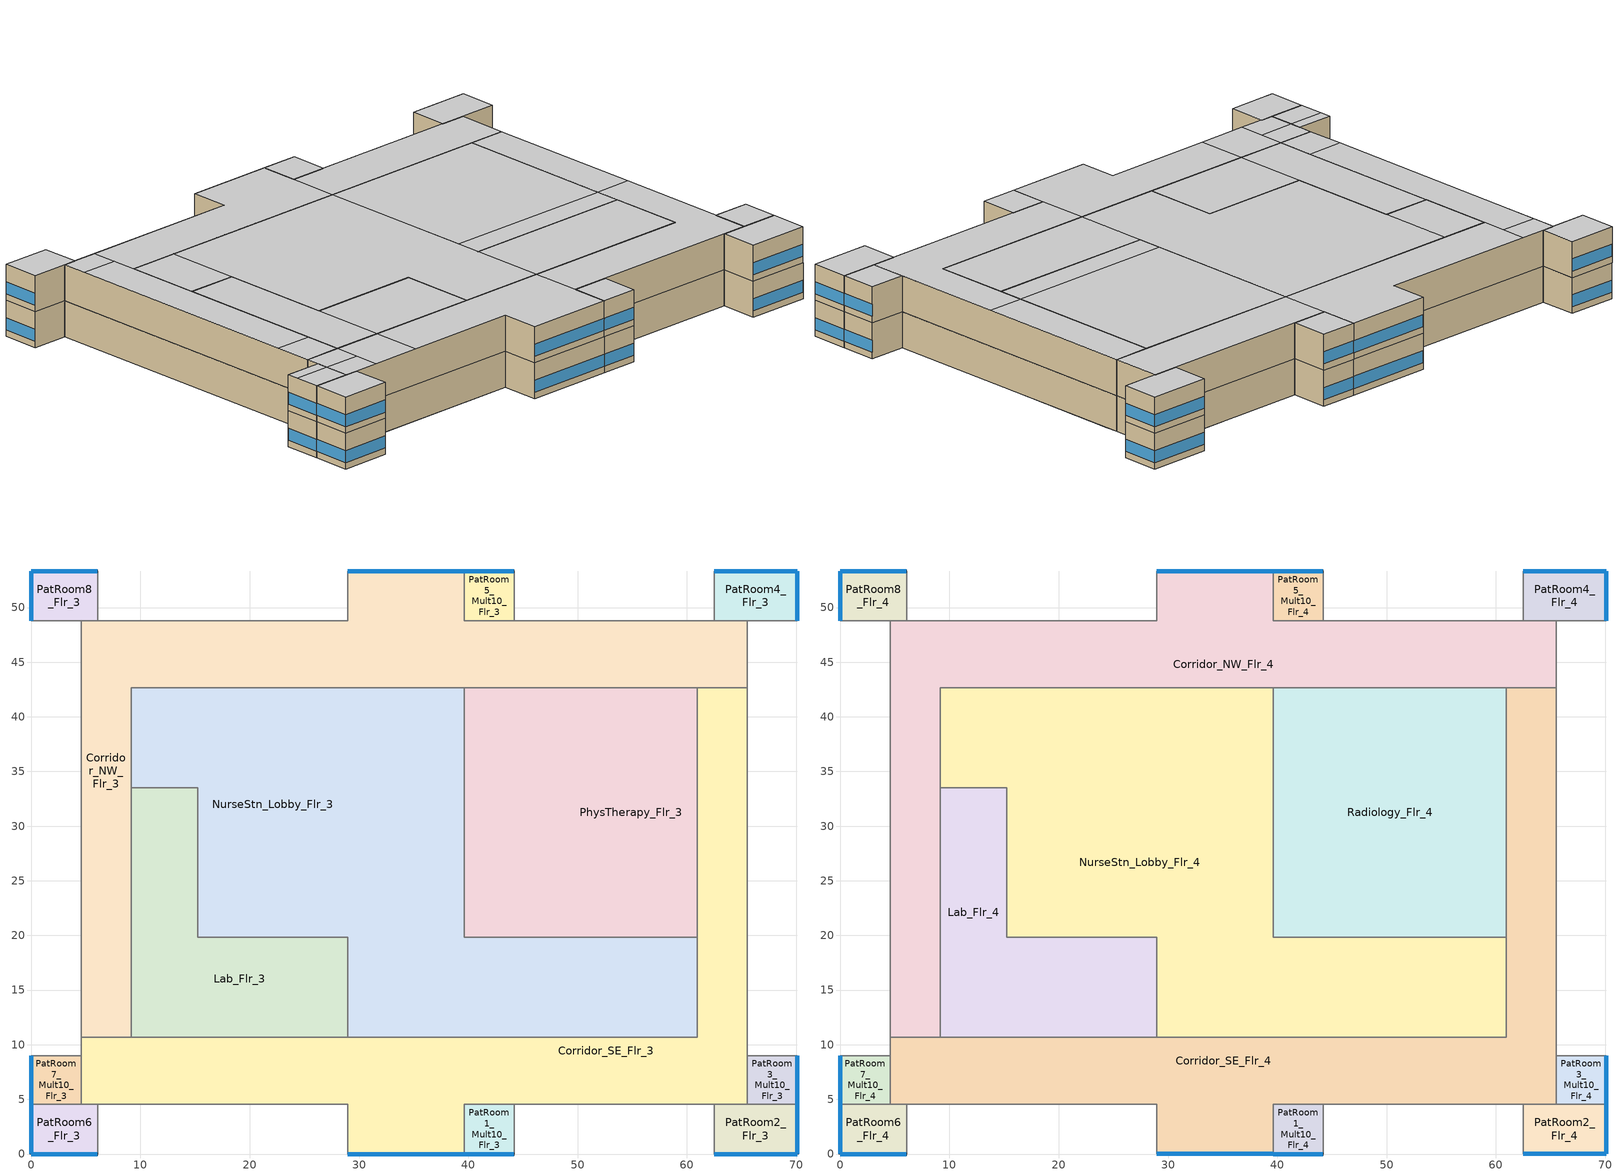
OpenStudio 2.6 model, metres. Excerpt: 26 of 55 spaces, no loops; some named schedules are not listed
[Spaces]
PatRoom6_Flr_3
 floor to ICU_Flr_2: 6.1,4.57 6.1,0 0,0 0,4.57 z8.53
 wall outside: 0,4.57 0,0 6.1,0 z8.53:12.8
 wall adiabatic (BTAP-Int-Wall): 4.57,4.57 0,4.57 / 6.1,0 6.1,4.57 z8.53:12.8
 wall to Corridor_SE_Flr_3: 6.1,4.57 4.57,4.57 z8.53:12.8
 window: 0.03,0 6.07,0 / 0,4.55 0,0.03 z9.3:10.73
Corridor_SE_Flr_3
 floor to OR_NurseStn_Lobby_Flr_2: 65.53,16.76 65.53,4.57 39.62,4.57 39.62,10.67 60.96,10.67 60.96,16.76 z8.53
 floor adiabatic (BTAP-Int-Wall): 65.53,42.67 65.53,41.15 60.96,41.15 60.96,42.67 z8.53; 65.53,41.15 65.53,16.76 60.96,16.76 60.96,41.15 z8.53
 floor to ICU_Flr_2: 28.96,10.67 28.96,4.57 4.57,4.57 4.57,10.67 z8.53
 floor to Corridor_Flr_2: 39.62,10.67 39.62,0 28.96,0 28.96,10.67 z8.53
 wall outside: 28.96,0 39.62,0 z8.53:12.8
 wall adiabatic (BTAP-Int-Wall): 39.62,0 39.62,4.57 44.2,4.57 62.48,4.57 / 6.1,4.57 28.96,4.57 28.96,0 / 4.57,10.67 4.57,8.99 4.57,4.57 / 65.53,4.57 65.53,8.99 65.53,42.67 z8.53:12.8
 wall to Corridor_NW_Flr_3: 9.14,10.67 4.57,10.67 / 65.53,42.67 60.96,42.67 z8.53:12.8
 wall to Lab_Flr_3: 28.96,10.67 9.14,10.67 z8.53:12.8
 wall to NurseStn_Lobby_Flr_3: 60.96,19.81 60.96,10.67 28.96,10.67 z8.53:12.8
 wall to PhysTherapy_Flr_3: 60.96,42.67 60.96,19.81 z8.53:12.8
 wall to PatRoom2_Flr_3: 62.48,4.57 65.53,4.57 z8.53:12.8
 window: 28.98,0 39.6,0 z9.3:10.73
PatRoom1_Mult10_Flr_3
 floor adiabatic (BTAP-Int-Wall): 44.2,4.57 44.2,0 39.62,0 39.62,4.57 z8.53
 wall outside: 39.62,0 44.2,0 z8.53:12.8
 wall adiabatic (BTAP-Int-Wall): 44.2,0 44.2,4.57 39.62,4.57 39.62,0 z8.53:12.8
 window: 39.65,0 44.17,0 z9.3:10.73
 ceiling adiabatic (BTAP-Int-Wall): 44.2,0 44.2,4.57 39.62,4.57 39.62,0 z12.8
PatRoom2_Flr_3
 floor to OR_NurseStn_Lobby_Flr_2: 70.1,4.57 70.1,0 62.48,0 62.48,4.57 z8.53
 wall outside: 62.48,0 70.1,0 70.1,4.57 z8.53:12.8
 wall adiabatic (BTAP-Int-Wall): 62.48,4.57 62.48,0 / 70.1,4.57 65.53,4.57 z8.53:12.8
 window: 70.1,0.03 70.1,4.55 / 62.51,0 70.08,0 z9.3:10.73
PatRoom7_Mult10_Flr_3
 floor adiabatic (BTAP-Int-Wall): 4.57,8.99 4.57,4.57 0,4.57 0,8.99 z8.53
 wall outside: 0,8.99 0,4.57 z8.53:12.8
 wall adiabatic (BTAP-Int-Wall): 0,4.57 4.57,4.57 4.57,8.99 0,8.99 z8.53:12.8
 window: 0,8.97 0,4.6 z9.3:10.74
 ceiling adiabatic (BTAP-Int-Wall): 4.57,4.57 4.57,8.99 0,8.99 0,4.57 z12.8
PatRoom3_Mult10_Flr_3
 floor adiabatic (BTAP-Int-Wall): 70.1,8.99 70.1,4.57 65.53,4.57 65.53,8.99 z8.53
 wall outside: 70.1,4.57 70.1,8.99 z8.53:12.8
 wall adiabatic (BTAP-Int-Wall): 70.1,8.99 65.53,8.99 65.53,4.57 70.1,4.57 z8.53:12.8
 window: 70.1,4.6 70.1,8.97 z9.3:10.74
 ceiling adiabatic (BTAP-Int-Wall): 70.1,4.57 70.1,8.99 65.53,8.99 65.53,4.57 z12.8
Corridor_NW_Flr_3
 floor to Corridor_Flr_2: 39.62,53.34 39.62,42.67 28.96,42.67 28.96,53.34 z8.53
 floor to OR_NurseStn_Lobby_Flr_2: 60.96,48.77 60.96,42.67 48.77,42.67 48.77,48.77 z8.53
 floor to ICU_Flr_2: 9.14,21.34 9.14,10.67 4.57,10.67 4.57,21.34 z8.53
 floor to OR1_Flr_2: 65.53,48.77 65.53,47.24 60.96,47.24 60.96,48.77 z8.53
 floor to OR4_Flr_2: 48.77,47.24 48.77,42.67 39.62,42.67 39.62,47.24 z8.53
 floor adiabatic (BTAP-Int-Wall): 65.53,47.24 65.53,42.67 60.96,42.67 60.96,47.24 z8.53
 floor to ICU_NurseStn_Lobby_Flr_2: 28.96,48.77 28.96,42.67 9.14,42.67 9.14,21.34 4.57,21.34 4.57,48.77 z8.53
 floor to OR3_Flr_2: 48.77,48.77 48.77,47.24 39.62,47.24 39.62,48.77 z8.53
 wall outside: 39.62,53.34 28.96,53.34 z8.53:12.8
 wall to PatRoom8_Flr_3: 6.1,48.77 4.57,48.77 z8.53:12.8
 wall adiabatic (BTAP-Int-Wall): 28.96,53.34 28.96,48.77 6.1,48.77 / 62.48,48.77 44.2,48.77 39.62,48.77 39.62,53.34 / 65.53,42.67 65.53,48.77 / 4.57,48.77 4.57,10.67 z8.53:12.8
 wall to PatRoom4_Flr_3: 65.53,48.77 62.48,48.77 z8.53:12.8
 wall to PhysTherapy_Flr_3: 39.62,42.67 60.96,42.67 z8.53:12.8
 wall to NurseStn_Lobby_Flr_3: 9.14,33.53 9.14,33.58 9.14,42.67 39.62,42.67 z8.53:12.8
 wall to Lab_Flr_3: 9.14,10.67 9.14,33.53 z8.53:12.8
 window: 39.6,53.34 28.98,53.34 z9.3:10.73
Lab_Flr_3
 floor to ICU_Flr_2: 15.24,21.34 15.24,19.81 28.96,19.81 28.96,10.67 9.14,10.67 9.14,21.34 z8.53
 floor to ICU_NurseStn_Lobby_Flr_2: 15.24,33.53 15.24,21.34 9.14,21.34 9.14,33.53 z8.53
 wall to NurseStn_Lobby_Flr_3: 28.96,10.67 28.96,19.81 15.24,19.81 15.24,33.53 9.14,33.53 z8.53:12.8
NurseStn_Lobby_Flr_3
 floor to OR_NurseStn_Lobby_Flr_2: 60.96,19.81 60.96,10.67 39.62,10.67 39.62,19.81 z8.53
 floor to ICU_Flr_2: 28.96,21.34 28.96,19.81 15.24,19.81 15.24,21.34 z8.53
 floor to Corridor_Flr_2: 39.62,42.67 39.62,10.67 28.96,10.67 28.96,42.67 z8.53
 floor to ICU_NurseStn_Lobby_Flr_2: 28.96,42.67 28.96,21.34 15.24,21.34 15.24,33.53 9.14,33.53 9.14,42.67 z8.53
 wall to PhysTherapy_Flr_3: 60.96,19.81 39.62,19.81 39.62,42.67 z8.53:12.8
PhysTherapy_Flr_3
 floor to OR_NurseStn_Lobby_Flr_2: 60.96,42.67 60.96,19.81 39.62,19.81 39.62,22.86 48.77,22.86 48.77,42.67 z8.53
 floor to OR4_Flr_2: 48.77,42.67 48.77,22.86 39.62,22.86 39.62,42.67 z8.53
PatRoom8_Flr_3
 floor to IC_PatRoom2_Flr_2: 6.1,53.34 6.1,48.77 0,48.77 0,53.34 z8.53
 wall outside: 6.1,53.34 0,53.34 0,48.77 z8.53:12.8
 wall adiabatic (BTAP-Int-Wall): 6.1,48.77 6.1,53.34 / 0,48.77 4.57,48.77 z8.53:12.8
 window: 6.07,53.34 0.03,53.34 / 0,53.31 0,48.79 z9.3:10.73
PatRoom5_Mult10_Flr_3
 floor adiabatic (BTAP-Int-Wall): 44.2,53.34 44.2,48.77 39.62,48.77 39.62,53.34 z8.53
 wall outside: 44.2,53.34 39.62,53.34 z8.53:12.8
 wall adiabatic (BTAP-Int-Wall): 39.62,53.34 39.62,48.77 44.2,48.77 44.2,53.34 z8.53:12.8
 window: 44.17,53.34 39.65,53.34 z9.3:10.73
 ceiling adiabatic (BTAP-Int-Wall): 44.2,48.77 44.2,53.34 39.62,53.34 39.62,48.77 z12.8
PatRoom4_Flr_3
 floor to OR1_Flr_2: 70.1,53.34 70.1,48.77 62.48,48.77 62.48,53.34 z8.53
 wall outside: 70.1,48.77 70.1,53.34 62.48,53.34 z8.53:12.8
 wall adiabatic (BTAP-Int-Wall): 65.53,48.77 70.1,48.77 / 62.48,53.34 62.48,48.77 z8.53:12.8
 window: 70.08,53.34 62.51,53.34 / 70.1,48.79 70.1,53.31 z9.3:10.73
PatRoom6_Flr_4
 floor to PatRoom6_Flr_3: 6.1,4.57 6.1,0 0,0 0,4.57 z12.8
 wall outside: 0,4.57 0,0 6.1,0 z12.8:17.07
 wall adiabatic (BTAP-Int-Wall): 4.57,4.57 0,4.57 / 6.1,0 6.1,4.57 z12.8:17.07
 wall to Corridor_SE_Flr_4: 6.1,4.57 4.57,4.57 z12.8:17.07
 window: 0.03,0 6.07,0 / 0,4.55 0,0.03 z13.56:15
 ceiling to Office1_Flr_5: 6.1,0 6.1,4.57 0,4.57 0,0 z17.07
Corridor_SE_Flr_4
 floor to Corridor_SE_Flr_3: 65.53,42.67 65.53,4.57 39.62,4.57 39.62,0 28.96,0 28.96,4.57 4.57,4.57 4.57,10.67 60.96,10.67 60.96,42.67 z12.8
 wall outside: 28.96,0 39.62,0 z12.8:17.07
 wall adiabatic (BTAP-Int-Wall): 4.57,10.67 4.57,8.99 4.57,4.57 / 65.53,4.57 65.53,8.99 65.53,42.67 / 39.62,0 39.62,4.57 44.2,4.57 62.48,4.57 / 6.1,4.57 28.96,4.57 28.96,0 z12.8:17.07
 wall to Corridor_NW_Flr_4: 9.14,10.67 4.57,10.67 / 65.53,42.67 60.96,42.67 z12.8:17.07
 wall to Lab_Flr_4: 28.96,10.67 9.14,10.67 z12.8:17.07
 wall to NurseStn_Lobby_Flr_4: 60.96,19.81 60.96,10.67 28.96,10.67 z12.8:17.07
 wall to Radiology_Flr_4: 60.96,42.67 60.96,19.81 z12.8:17.07
 wall to PatRoom2_Flr_4: 62.48,4.57 65.53,4.57 z12.8:17.07
 window: 28.98,0 39.6,0 z13.56:14.99
 ceiling to Corridor_Flr_5: 15.24,4.57 15.24,10.67 9.14,10.67 9.14,4.57 z17.07
 ceiling to Dining_Flr_5: 65.53,4.57 65.53,22.86 60.96,22.86 60.96,10.67 39.62,10.67 39.62,4.57 z17.07
 ceiling to Office1_Flr_5: 9.14,4.57 9.14,7.62 4.57,7.62 4.57,4.57 z17.07
 ceiling to NurseStn_Lobby_Flr_5: 39.62,0 39.62,10.67 15.24,10.67 15.24,4.57 28.96,4.57 28.96,0 z17.07
 ceiling to Kitchen_Flr_5: 65.53,22.86 65.53,42.67 60.96,42.67 60.96,22.86 z17.07
 ceiling adiabatic (BTAP-Int-Wall): 9.14,7.62 9.14,10.67 4.57,10.67 4.57,7.62 z17.07
PatRoom1_Mult10_Flr_4
 floor adiabatic (BTAP-Int-Wall): 44.2,4.57 44.2,0 39.62,0 39.62,4.57 z12.8
 wall outside: 39.62,0 44.2,0 z12.8:17.07
 wall adiabatic (BTAP-Int-Wall): 44.2,0 44.2,4.57 39.62,4.57 39.62,0 z12.8:17.07
 window: 39.65,0 44.17,0 z13.56:15
 ceiling adiabatic (BTAP-Int-Wall): 44.2,0 44.2,4.57 39.62,4.57 39.62,0 z17.07
PatRoom2_Flr_4
 floor to PatRoom2_Flr_3: 70.1,4.57 70.1,0 62.48,0 62.48,4.57 z12.8
 wall outside: 62.48,0 70.1,0 70.1,4.57 z12.8:17.07
 wall adiabatic (BTAP-Int-Wall): 62.48,4.57 62.48,0 / 70.1,4.57 65.53,4.57 z12.8:17.07
 window: 70.1,0.03 70.1,4.55 / 62.51,0 70.08,0 z13.56:15
 ceiling to Dining_Flr_5: 70.1,0 70.1,4.57 62.48,4.57 62.48,0 z17.07
PatRoom7_Mult10_Flr_4
 floor adiabatic (BTAP-Int-Wall): 4.57,8.99 4.57,4.57 0,4.57 0,8.99 z12.8
 wall outside: 0,8.99 0,4.57 z12.8:17.07
 wall adiabatic (BTAP-Int-Wall): 0,4.57 4.57,4.57 4.57,8.99 0,8.99 z12.8:17.07
 window: 0,8.97 0,4.6 z13.56:15
 ceiling adiabatic (BTAP-Int-Wall): 4.57,4.57 4.57,7.62 0,7.62 0,4.57 z17.07; 4.57,7.62 4.57,8.99 0,8.99 0,7.62 z17.07
PatRoom3_Mult10_Flr_4
 floor adiabatic (BTAP-Int-Wall): 70.1,8.99 70.1,4.57 65.53,4.57 65.53,8.99 z12.8
 wall outside: 70.1,4.57 70.1,8.99 z12.8:17.07
 wall adiabatic (BTAP-Int-Wall): 70.1,8.99 65.53,8.99 65.53,4.57 70.1,4.57 z12.8:17.07
 window: 70.1,4.6 70.1,8.97 z13.56:15
 ceiling adiabatic (BTAP-Int-Wall): 70.1,4.57 70.1,8.99 65.53,8.99 65.53,4.57 z17.07
Corridor_NW_Flr_4
 floor to Corridor_NW_Flr_3: 39.62,53.34 39.62,48.77 65.53,48.77 65.53,42.67 9.14,42.67 9.14,10.67 4.57,10.67 4.57,48.77 28.96,48.77 28.96,53.34 z12.8
 wall outside: 39.62,53.34 28.96,53.34 z12.8:17.07
 wall adiabatic (BTAP-Int-Wall): 4.57,48.77 4.57,10.67 / 28.96,53.34 28.96,48.77 6.1,48.77 / 62.48,48.77 44.2,48.77 39.62,48.77 39.62,53.34 / 65.53,42.67 65.53,48.77 z12.8:17.07
 wall to PatRoom8_Flr_4: 6.1,48.77 4.57,48.77 z12.8:17.07
 wall to PatRoom4_Flr_4: 65.53,48.77 62.48,48.77 z12.8:17.07
 wall to Radiology_Flr_4: 39.62,42.67 60.96,42.67 z12.8:17.07
 wall to NurseStn_Lobby_Flr_4: 9.14,33.53 9.14,33.58 9.14,42.67 39.62,42.67 z12.8:17.07
 wall to Lab_Flr_4: 9.14,10.67 9.14,33.53 z12.8:17.07
 window: 39.6,53.34 28.98,53.34 z13.56:14.99
 ceiling to Office3_Flr_5: 9.14,45.72 9.14,48.77 4.57,48.77 4.57,45.72 z17.07
 ceiling adiabatic (BTAP-Int-Wall): 9.14,10.67 9.14,15.24 4.57,15.24 4.57,10.67 z17.07; 9.14,15.24 9.14,45.72 4.57,45.72 4.57,15.24 z17.07
 ceiling to Corridor_Flr_5: 39.62,42.67 39.62,53.34 28.96,53.34 28.96,48.77 9.14,48.77 9.14,42.67 z17.07
 ceiling to Kitchen_Flr_5: 65.53,42.67 65.53,48.77 39.62,48.77 39.62,42.67 z17.07
Lab_Flr_4
 floor to Lab_Flr_3: 15.24,33.53 15.24,19.81 28.96,19.81 28.96,10.67 9.14,10.67 9.14,33.53 z12.8
 wall to NurseStn_Lobby_Flr_4: 28.96,10.67 28.96,19.81 15.24,19.81 15.24,33.53 9.14,33.53 z12.8:17.07
 ceiling to Corridor_Flr_5: 15.24,10.67 15.24,33.53 9.14,33.53 9.14,10.67 z17.07
 ceiling to NurseStn_Lobby_Flr_5: 28.96,10.67 28.96,19.81 15.24,19.81 15.24,10.67 z17.07
NurseStn_Lobby_Flr_4
 floor to NurseStn_Lobby_Flr_3: 39.62,42.67 39.62,19.81 60.96,19.81 60.96,10.67 28.96,10.67 28.96,19.81 15.24,19.81 15.24,33.53 9.14,33.53 9.14,42.67 z12.8
 wall to Radiology_Flr_4: 60.96,19.81 39.62,19.81 39.62,42.67 z12.8:17.07
 ceiling to Corridor_Flr_5: 15.24,33.53 15.24,42.67 9.14,42.67 9.14,33.53 z17.07
 ceiling to Dining_Flr_5: 60.96,10.67 60.96,19.81 39.62,19.81 39.62,10.67 z17.07
 ceiling to NurseStn_Lobby_Flr_5: 39.62,10.67 39.62,42.67 15.24,42.67 15.24,19.81 28.96,19.81 28.96,10.67 z17.07
Radiology_Flr_4
 floor to PhysTherapy_Flr_3: 60.96,42.67 60.96,19.81 39.62,19.81 39.62,42.67 z12.8
 ceiling to Kitchen_Flr_5: 60.96,22.86 60.96,42.67 39.62,42.67 39.62,22.86 z17.07
 ceiling to Dining_Flr_5: 60.96,19.81 60.96,22.86 39.62,22.86 39.62,19.81 z17.07
PatRoom8_Flr_4
 floor to PatRoom8_Flr_3: 6.1,53.34 6.1,48.77 0,48.77 0,53.34 z12.8
 wall outside: 6.1,53.34 0,53.34 0,48.77 z12.8:17.07
 wall adiabatic (BTAP-Int-Wall): 6.1,48.77 6.1,53.34 / 0,48.77 4.57,48.77 z12.8:17.07
 window: 6.07,53.34 0.03,53.34 / 0,53.31 0,48.79 z13.56:15
 ceiling to Office3_Flr_5: 6.1,48.77 6.1,53.34 0,53.34 0,48.77 z17.07
PatRoom5_Mult10_Flr_4
 floor adiabatic (BTAP-Int-Wall): 44.2,53.34 44.2,48.77 39.62,48.77 39.62,53.34 z12.8
 wall outside: 44.2,53.34 39.62,53.34 z12.8:17.07
 wall adiabatic (BTAP-Int-Wall): 39.62,53.34 39.62,48.77 44.2,48.77 44.2,53.34 z12.8:17.07
 window: 44.17,53.34 39.65,53.34 z13.56:15
 ceiling adiabatic (BTAP-Int-Wall): 44.2,48.77 44.2,53.34 39.62,53.34 39.62,48.77 z17.07
PatRoom4_Flr_4
 floor to PatRoom4_Flr_3: 70.1,53.34 70.1,48.77 62.48,48.77 62.48,53.34 z12.8
 wall outside: 70.1,48.77 70.1,53.34 62.48,53.34 z12.8:17.07
 wall adiabatic (BTAP-Int-Wall): 65.53,48.77 70.1,48.77 / 62.48,53.34 62.48,48.77 z12.8:17.07
 window: 70.08,53.34 62.51,53.34 / 70.1,48.79 70.1,53.31 z13.56:15
 ceiling to Kitchen_Flr_5: 70.1,48.77 70.1,53.34 62.48,53.34 62.48,48.77 z17.07
[Building]
Hospital-CAN_AB_Calgary.Intl.AP.718770_CWEC2016.epw created: 2018-10-11 19:48:47 +0000: Default Construction Set=BTAP-Mass at hdd = 5000.0; Standards Number of Stories=6; Standards Number of Above Ground Stories=5; Standards Building Type=Hospital
[Site]
Calgary Intl AP_AB_CAN: Latitude {deg}=51.114; Longitude {deg}=-114.02; Time Zone {hr}=-7; Elevation {m}=1084.1
[ClimateZones]
Climate Zone Institution Name 1=ASHRAE; Climate Zone Document Name 1=ANSI/ASHRAE Standard 169; Climate Zone Document Year 1=2006; Climate Zone Institution Name 2=CEC; Climate Zone Document Name 2=California Climate Zone Descriptions; Climate Zone Document Year 2=1995
[Site:WaterMainsTemperature]
Calculation Method=Correlation; Annual Average Outdoor Air Temperature {C}=5; Maximum Difference In Monthly Average Outdoor Air Temperatures {deltaC}=23.3
[Site:GroundTemperature:BuildingSurface]
19.527, 19.502, 19.536, 19.598, 20.002, 21.64, 22.225, 22.375, 21.449, 20.121, 19.802, 19.633
[SizingPeriod:DesignDay] Barometric Pressure {Pa}=88961; Sky Clearness=0; Rain Indicator=0; Snow Indicator=0; Day of Month=21; Daylight Saving Time Indicator=0; Humidity Indicating Type=Wetbulb; Dry-Bulb Temperature Range Modifier Type=DefaultMultipliers
Name | Maximum Dry-Bulb Temperature {C} | Daily Dry-Bulb Temperature Range {deltaC} | Humidity Indicating Conditions at Maximum Dry-Bulb | Wind Speed {m/s} | Wind Direction {deg} | Month | Day Type | Solar Model Indicator | ASHRAE Taub | ASHRAE Taud
Calgary Intl AP Ann Clg .4% Condns DB=>MWB | 28.5 | 12.1 | 16.1 | 4.5 | 160 | 7 | SummerDesignDay | ASHRAETau | 0.339 | 2.421
Calgary Intl AP Ann Htg 99.6% Condns DB | -28.5 | 0 | -28.5 | 2.9 | 200 | 1 | WinterDesignDay | ASHRAEClearSky
[Material]
Name | Roughness | Thickness {m} | Conductivity {W/m-K} | Density {kg/m3} | Specific Heat {J/kg-K} | Thermal Absorptance | Solar Absorptance | Visible Absorptance
1/2IN Gypsum | Smooth | 0.0127 | 0.16 | 784.9 | 830 | 0.9 | 0.4 | 0.4
F08 Metal surface; Metal Roof Surface | Smooth | 0.0008 | 45.28 | 7824 | 500 | 0.9 | 0.7 | 0.7
G05 25mm wood | MediumSmooth | 0.0254 | 0.15 | 608 | 1630 | 0.9 | 0.5 | 0.5
100mm Normalweight concrete floor | MediumSmooth | 0.1016 | 2.31 | 2322 | 832
G01 13mm gypsum board | Smooth | 0.0127 | 0.16 | 800 | 1090 | 0.9 | 0.7 | 0.5
4 in. Normalweight Concrete Floor | MediumRough | 0.1016 | 2.31 | 2322 | 832 | 0.9 | 0.7 | 0.7
1IN Stucco 1 | Smooth | 0.0253 | 0.6918 | 1858 | 837 | 0.9 | 0.7 | 0.92
8IN CONCRETE HW RefBldg | Rough | 0.2032 | 1.311 | 2240 | 836.8 | 0.9 | 0.7 | 0.7
6 in. Normalweight Concrete Floor | MediumRough | 0.1524 | 2.31 | 2322 | 832 | 0.9 | 0.7 | 0.7
[Material:NoMass] Roughness=Smooth; Thermal Absorptance=0.9; Solar Absorptance=0.7
Name | Thermal Resistance {m2-K/W} | Visible Absorptance
Typical Carpet Pad | 0.21648 | 0.8
Typical Insulation 1 | 5.91238 | 0.7
Typical Insulation 2 | 4.49096 | 0.7
Typical Insulation 3 | 6.17282 | 0.7
Typical Carpet Pad 2 | 1.25503 | 0.8
Typical Carpet Pad 3 | 3.45515 | 0.8
Typical Insulation 4 | 0.454528 | 0.7
Typical Insulation 5 | 0.454545 | 0.7
[DefaultSurfaceConstructions]
Name | Floor Construction | Wall Construction | Roof Ceiling Construction
Default Surface Constructions 2 | BTAP-Int-Floor | BTAP-Int-Wall | BTAP-Int-Ceiling
BTAP-Mass at hdd = 5000.0 | BTAP-Ext-Floor-Mass:U-0.162 | BTAP-Ext-Wall-Mass:U-0.21 | BTAP-Ext-Roof-Metal:U-0.162
BTAP-Mass at hdd = 5000.0 1 | BTAP-Grnd-Floor-Mass:U-0.757 | BTAP-Grnd-Roof-Mass:U-0.284 | BTAP-Grnd-Roof-Mass:U-0.284
[DefaultSubSurfaceConstructions] Fixed Window Construction=BTAP-Ext-DaylightDiffuser; Operable Window Construction=BTAP-Ext-DaylightDiffuser
Name | Door Construction | Glass Door Construction | Overhead Door Construction | Skylight Construction | Tubular Daylight Dome Construction | Tubular Daylight Diffuser Construction
Default Sub Surface Constructions 2 | BTAP-Int-Door
BTAP-Mass at hdd = 5000.0 | BTAP-Ext-Door:U-2.2 | BTAP-Ext-DaylightDiffuser | BTAP-Ext-OverHeadDoor:U-2.2 | BTAP-Ext-DaylightDiffuser | BTAP-Ext-DaylightDiffuser | BTAP-Ext-DaylightDiffuser
[WindowMaterial:Blind]
Window Material Blind 1: Slat Width {m}=0.025; Slat Separation {m}=0.01875; Front Side Slat Beam Solar Reflectance=0.5; Back Side Slat Beam Solar Reflectance=0.5; Front Side Slat Diffuse Solar Reflectance=0.5; Back Side Slat Diffuse Solar Reflectance=0.5; Slat Beam Visible Transmittance=0
[Construction]
BTAP-Int-Floor: 100mm Normalweight concrete floor, Typical Carpet Pad
BTAP-Int-Wall: G01 13mm gypsum board, G01 13mm gypsum board
BTAP-Int-Ceiling: Typical Carpet Pad, 100mm Normalweight concrete floor
BTAP-Ext-DaylightDiffuser: SimpleGlazing
BTAP-Int-Door: G05 25mm wood
BTAP-Ext-Floor-Mass:U-0.162: Typical Insulation 1, 4 in. Normalweight Concrete Floor, Typical Carpet Pad
BTAP-Ext-Wall-Mass:U-0.21: 1IN Stucco 1, 8IN CONCRETE HW RefBldg, Typical Insulation 2, 1/2IN Gypsum
BTAP-Ext-Roof-Metal:U-0.162: Metal Roof Surface, Typical Insulation 3
BTAP-Grnd-Floor-Mass:U-0.757: 6 in. Normalweight Concrete Floor, Typical Carpet Pad 2
BTAP-Grnd-Roof-Mass:U-0.284: 6 in. Normalweight Concrete Floor, Typical Carpet Pad 3
BTAP-Ext-Door:U-2.2: F08 Metal surface, Typical Insulation 4
BTAP-Ext-OverHeadDoor:U-2.2: Typical Insulation 5
[DefaultConstructionSet]
BTAP-Mass at hdd = 5000.0: Default Exterior Surface Constructions=BTAP-Mass at hdd = 5000.0; Default Interior Surface Constructions=Default Surface Constructions 2; Default Ground Contact Surface Constructions=BTAP-Mass at hdd = 5000.0 1; Default Exterior SubSurface Constructions=BTAP-Mass at hdd = 5000.0; Default Interior SubSurface Constructions=Default Sub Surface Constructions 2; Interior Partition Construction=BTAP-Int-Door
[WindowMaterial:SimpleGlazingSystem]
SimpleGlazing: U-Factor {W/m2-K}=2.2; Solar Heat Gain Coefficient=0.6; Visible Transmittance=0.21
[DesignSpecification:OutdoorAir] Outdoor Air Method=Sum; Outdoor Air Flow per Person {m3/s-person}=0; Outdoor Air Flow Rate {m3/s}=0; Outdoor Air Flow Air Changes per Hour {1/hr}=0
Name | Outdoor Air Flow per Floor Area {m3/s-m2}
Space Function Corridor/Transition area - hospital-sch-B Ventilation | 0.0003048
Space Function Health care facility imaging room Ventilation; Space Function Health care facility physical therapy room Ventilation | 0.002286
Space Function Health care facility nurses station Ventilation; Space Function Health care facility patient room Ventilation | 0.001524
Space Function Laboratory - other Ventilation | 0.0021844
[ThermostatSetpoint:DualSetpoint]
Name | Heating Setpoint Temperature Schedule | Cooling Setpoint Temperature Schedule
Space Function Laboratory - other Thermostat 5; Space Function Laboratory - other Thermostat 6 | NECB-A-Thermostat Setpoint-Heating | NECB-A-Thermostat Setpoint-Cooling
Space Function Corridor/Transition area - hospital-sch-B Thermostat 10; Space Function Corridor/Transition area - hospital-sch-B Thermostat 11; Space Function Corridor/Transition area - hospital-sch-B Thermostat 12; Space Function Corridor/Transition area - hospital-sch-B Thermostat 13 | NECB-B-Thermostat Setpoint-Heating | NECB-B-Thermostat Setpoint-Cooling
Space Function Health care facility patient room Thermostat 23; Space Function Health care facility patient room Thermostat 24; Space Function Health care facility patient room Thermostat 25; Space Function Health care facility patient room Thermostat 26; Space Function Health care facility patient room Thermostat 27; Space Function Health care facility patient room Thermostat 28; Space Function Health care facility patient room Thermostat 29; Space Function Health care facility patient room Thermostat 30; Space Function Health care facility nurses station Thermostat 10; Space Function Health care facility patient room Thermostat 31; Space Function Health care facility patient room Thermostat 32; Space Function Health care facility patient room Thermostat 33; Space Function Health care facility patient room Thermostat 34; Space Function Health care facility patient room Thermostat 35; Space Function Health care facility patient room Thermostat 36; Space Function Health care facility patient room Thermostat 37; Space Function Health care facility patient room Thermostat 38; Space Function Health care facility nurses station Thermostat 11; Space Function Health care facility imaging room Thermostat 2 | NECB-H-Thermostat Setpoint-Heating | NECB-H-Thermostat Setpoint-Cooling
Space Function Health care facility physical therapy room Thermostat 2 | NECB-C-Thermostat Setpoint-Heating | NECB-C-Thermostat Setpoint-Cooling
[ShadingControl]
Shading Control 1: Shading Type=InteriorBlind; Shading Device Material=Window Material Blind 1
[BuildingStory] Nominal Z Coordinate {m}=0; Nominal Floor to Floor Height {m}=4.2672
Building Story 4; Building Story 5; Building Story 6
[Space]
Name | Space Type | Building Story | Thermal Zone
PatRoom6_Flr_3 | Space Function Health care facility patient room | Building Story 4 | Sp-PatRoom6_Flr_3 Sys-3 Flr-4 Sch-H HPlcmt-south ZN
Corridor_SE_Flr_3 | Space Function Corridor/Transition area - hospital-sch-B | Building Story 4 | Sp-Corridor_SE_Flr_3 Sys-3 Flr-4 Sch-B HPlcmt-south ZN
PatRoom1_Mult10_Flr_3 | Space Function Health care facility patient room | Building Story 4 | Sp-PatRoom1_Mult10_Flr_3 Sys-3 Flr-4 Sch-H HPlcmt-south ZN
PatRoom2_Flr_3 | Space Function Health care facility patient room | Building Story 4 | Sp-PatRoom2_Flr_3 Sys-3 Flr-4 Sch-H HPlcmt-south ZN
PatRoom7_Mult10_Flr_3 | Space Function Health care facility patient room | Building Story 4 | Sp-PatRoom7_Mult10_Flr_3 Sys-3 Flr-4 Sch-H HPlcmt-west ZN
PatRoom3_Mult10_Flr_3 | Space Function Health care facility patient room | Building Story 4 | Sp-PatRoom3_Mult10_Flr_3 Sys-3 Flr-4 Sch-H HPlcmt-east ZN
Corridor_NW_Flr_3 | Space Function Corridor/Transition area - hospital-sch-B | Building Story 4 | Sp-Corridor_NW_Flr_3 Sys-3 Flr-4 Sch-B HPlcmt-north ZN
Lab_Flr_3 | Space Function Laboratory - other | Building Story 4 | Sp-Lab_Flr_3 Sys-3 Flr-4 Sch-A HPlcmt-core ZN
NurseStn_Lobby_Flr_3 | Space Function Health care facility nurses station | Building Story 4 | Sp-NurseStn_Lobby_Flr_3 Sys-3 Flr-4 Sch-H HPlcmt-core ZN
PhysTherapy_Flr_3 | Space Function Health care facility physical therapy room | Building Story 4 | Sp-PhysTherapy_Flr_3 Sys-3 Flr-4 Sch-C HPlcmt-core ZN
PatRoom8_Flr_3 | Space Function Health care facility patient room | Building Story 4 | Sp-PatRoom8_Flr_3 Sys-3 Flr-4 Sch-H HPlcmt-north ZN
PatRoom5_Mult10_Flr_3 | Space Function Health care facility patient room | Building Story 4 | Sp-PatRoom5_Mult10_Flr_3 Sys-3 Flr-4 Sch-H HPlcmt-north ZN
PatRoom4_Flr_3 | Space Function Health care facility patient room | Building Story 4 | Sp-PatRoom4_Flr_3 Sys-3 Flr-4 Sch-H HPlcmt-north ZN
PatRoom6_Flr_4 | Space Function Health care facility patient room | Building Story 5 | Sp-PatRoom6_Flr_4 Sys-3 Flr-5 Sch-H HPlcmt-south ZN
Corridor_SE_Flr_4 | Space Function Corridor/Transition area - hospital-sch-B | Building Story 5 | Sp-Corridor_SE_Flr_4 Sys-3 Flr-5 Sch-B HPlcmt-south ZN
PatRoom1_Mult10_Flr_4 | Space Function Health care facility patient room | Building Story 5 | Sp-PatRoom1_Mult10_Flr_4 Sys-3 Flr-5 Sch-H HPlcmt-south ZN
PatRoom2_Flr_4 | Space Function Health care facility patient room | Building Story 5 | Sp-PatRoom2_Flr_4 Sys-3 Flr-5 Sch-H HPlcmt-south ZN
PatRoom7_Mult10_Flr_4 | Space Function Health care facility patient room | Building Story 5 | Sp-PatRoom7_Mult10_Flr_4 Sys-3 Flr-5 Sch-H HPlcmt-west ZN
PatRoom3_Mult10_Flr_4 | Space Function Health care facility patient room | Building Story 5 | Sp-PatRoom3_Mult10_Flr_4 Sys-3 Flr-5 Sch-H HPlcmt-east ZN
Corridor_NW_Flr_4 | Space Function Corridor/Transition area - hospital-sch-B | Building Story 5 | Sp-Corridor_NW_Flr_4 Sys-3 Flr-5 Sch-B HPlcmt-north ZN
Lab_Flr_4 | Space Function Laboratory - other | Building Story 5 | Sp-Lab_Flr_4 Sys-3 Flr-5 Sch-A HPlcmt-core ZN
NurseStn_Lobby_Flr_4 | Space Function Health care facility nurses station | Building Story 5 | Sp-NurseStn_Lobby_Flr_4 Sys-3 Flr-5 Sch-H HPlcmt-core ZN
Radiology_Flr_4 | Space Function Health care facility imaging room | Building Story 5 | Sp-Radiology_Flr_4 Sys-3 Flr-5 Sch-H HPlcmt-core ZN
PatRoom8_Flr_4 | Space Function Health care facility patient room | Building Story 5 | Sp-PatRoom8_Flr_4 Sys-3 Flr-5 Sch-H HPlcmt-north ZN
PatRoom5_Mult10_Flr_4 | Space Function Health care facility patient room | Building Story 5 | Sp-PatRoom5_Mult10_Flr_4 Sys-3 Flr-5 Sch-H HPlcmt-north ZN
PatRoom4_Flr_4 | Space Function Health care facility patient room | Building Story 5 | Sp-PatRoom4_Flr_4 Sys-3 Flr-5 Sch-H HPlcmt-north ZN
[SpaceType] Standards Building Type=Space Function
Name | Default Schedule Set | Design Specification Outdoor Air Object | Standards Space Type
Space Function Corridor/Transition area - hospital-sch-B | Space Function Corridor/Transition area - hospital-sch-B Schedule Set | Space Function Corridor/Transition area - hospital-sch-B Ventilation | Corridor/Transition area - hospital-sch-B
Space Function Health care facility nurses station | Space Function Health care facility nurses station Schedule Set | Space Function Health care facility nurses station Ventilation | Health care facility nurses station
Space Function Health care facility patient room | Space Function Health care facility patient room Schedule Set | Space Function Health care facility patient room Ventilation | Health care facility patient room
Space Function Laboratory - other | Space Function Laboratory - other Schedule Set | Space Function Laboratory - other Ventilation | Laboratory - other
Space Function Health care facility physical therapy room | Space Function Health care facility physical therapy room Schedule Set | Space Function Health care facility physical therapy room Ventilation | Health care facility physical therapy room
Space Function Health care facility imaging room | Space Function Health care facility imaging room Schedule Set | Space Function Health care facility imaging room Ventilation | Health care facility imaging room
[People:Definition] Number of People Calculation Method=People/Area; Fraction Radiant=0.3
Name | People per Space Floor Area {person/m2}
Space Function Corridor/Transition area - hospital-sch-B People Definition | 0.0100036
Space Function Health care facility imaging room People Definition; Space Function Health care facility nurses station People Definition; Space Function Health care facility patient room People Definition; Space Function Health care facility physical therapy room People Definition; Space Function Laboratory - other People Definition | 0.0500182
[People] Work Efficiency Schedule=Work Efficiency Schedule; Clothing Insulation Schedule=Clothing Schedule; Air Velocity Schedule=Air Velocity Schedule; Multiplier=1
Name | People Definition | Space or SpaceType
Space Function Corridor/Transition area - hospital-sch-B People | Space Function Corridor/Transition area - hospital-sch-B People Definition | Space Function Corridor/Transition area - hospital-sch-B
Space Function Health care facility imaging room People | Space Function Health care facility imaging room People Definition | Space Function Health care facility imaging room
Space Function Health care facility nurses station People | Space Function Health care facility nurses station People Definition | Space Function Health care facility nurses station
Space Function Health care facility patient room People | Space Function Health care facility patient room People Definition | Space Function Health care facility patient room
Space Function Health care facility physical therapy room People | Space Function Health care facility physical therapy room People Definition | Space Function Health care facility physical therapy room
Space Function Laboratory - other People | Space Function Laboratory - other People Definition | Space Function Laboratory - other
[Lights:Definition] Design Level Calculation Method=Watts/Area; Fraction Radiant=0.5; Fraction Visible=0.2
Name | Watts per Space Floor Area {W/m2}
Space Function Corridor/Transition area - hospital-sch-B Lights Definition | 10.7039
Space Function Health care facility imaging room Lights Definition | 16.3059
Space Function Health care facility nurses station Lights Definition | 7.60276
Space Function Health care facility patient room Lights Definition | 6.70243
Space Function Health care facility physical therapy room Lights Definition | 9.9036
Space Function Laboratory - other Lights Definition | 19.5071
[Lights] Fraction Replaceable=1
Name | Lights Definition | Space or SpaceType
Space Function Corridor/Transition area - hospital-sch-B Lights | Space Function Corridor/Transition area - hospital-sch-B Lights Definition | Space Function Corridor/Transition area - hospital-sch-B
Space Function Health care facility imaging room Lights | Space Function Health care facility imaging room Lights Definition | Space Function Health care facility imaging room
Space Function Health care facility nurses station Lights | Space Function Health care facility nurses station Lights Definition | Space Function Health care facility nurses station
Space Function Health care facility patient room Lights | Space Function Health care facility patient room Lights Definition | Space Function Health care facility patient room
Space Function Health care facility physical therapy room Lights | Space Function Health care facility physical therapy room Lights Definition | Space Function Health care facility physical therapy room
Space Function Laboratory - other Lights | Space Function Laboratory - other Lights Definition | Space Function Laboratory - other
[DefaultScheduleSet] People Activity Level Schedule=NECB-Activity; Infiltration Schedule=Always On
Name | Number of People Schedule | Lighting Schedule | Electric Equipment Schedule
Space Function Corridor/Transition area - hospital-sch-B Schedule Set | NECB-B-Occupancy | NECB-B-Occupancy-NECB-B-Lighting-0.0-0.0-0.67-Light Ruleset | NECB-B-Electric-Equipment
Space Function Health care facility imaging room Schedule Set | NECB-H-Occupancy | NECB-H-Occupancy-NECB-H-Lighting-0.0-0.0-0.67-Light Ruleset | NECB-H-Electric-Equipment
Space Function Health care facility nurses station Schedule Set; Space Function Health care facility patient room Schedule Set | NECB-H-Occupancy | NECB-H-Lighting | NECB-H-Electric-Equipment
Space Function Health care facility physical therapy room Schedule Set | NECB-C-Occupancy | NECB-C-Occupancy-NECB-C-Lighting-0.2-0.0-0.67-Light Ruleset | NECB-C-Electric-Equipment
Space Function Laboratory - other Schedule Set | NECB-A-Occupancy | NECB-A-Occupancy-NECB-A-Lighting-0.0-0.0-0.67-Light Ruleset | NECB-A-Electric-Equipment
[ElectricEquipment:Definition] Design Level Calculation Method=Watts/Area; Fraction Radiant=0.5
Name | Watts per Space Floor Area {W/m2}
Space Function Health care facility imaging room Elec Equip Definition; Space Function Health care facility patient room Elec Equip Definition; Space Function Health care facility physical therapy room Elec Equip Definition; Space Function Laboratory - other Elec Equip Definition | 10.0036
Space Function Health care facility nurses station Elec Equip Definition | 2.50091
[ElectricEquipment]
Name | Electric Equipment Definition | Space or SpaceType
Space Function Health care facility imaging room Elec Equip | Space Function Health care facility imaging room Elec Equip Definition | Space Function Health care facility imaging room
Space Function Health care facility nurses station Elec Equip | Space Function Health care facility nurses station Elec Equip Definition | Space Function Health care facility nurses station
Space Function Health care facility patient room Elec Equip | Space Function Health care facility patient room Elec Equip Definition | Space Function Health care facility patient room
Space Function Health care facility physical therapy room Elec Equip | Space Function Health care facility physical therapy room Elec Equip Definition | Space Function Health care facility physical therapy room
Space Function Laboratory - other Elec Equip | Space Function Laboratory - other Elec Equip Definition | Space Function Laboratory - other
[SpaceInfiltration:DesignFlowRate] Schedule=Always On Discrete; Design Flow Rate Calculation Method=Flow/ExteriorArea; Flow per Exterior Surface Area {m3/s-m2}=0.00025; Constant Term Coefficient=0; Temperature Term Coefficient=0; Velocity Term Coefficient=0.224; Velocity Squared Term Coefficient=0
Name | Space or SpaceType
Corridor_NW_Flr_3 Infiltration | Corridor_NW_Flr_3
Corridor_NW_Flr_4 Infiltration | Corridor_NW_Flr_4
Corridor_SE_Flr_3 Infiltration | Corridor_SE_Flr_3
Corridor_SE_Flr_4 Infiltration | Corridor_SE_Flr_4
PatRoom1_Mult10_Flr_3 Infiltration | PatRoom1_Mult10_Flr_3
PatRoom1_Mult10_Flr_4 Infiltration | PatRoom1_Mult10_Flr_4
PatRoom2_Flr_3 Infiltration | PatRoom2_Flr_3
PatRoom2_Flr_4 Infiltration | PatRoom2_Flr_4
PatRoom3_Mult10_Flr_3 Infiltration | PatRoom3_Mult10_Flr_3
PatRoom3_Mult10_Flr_4 Infiltration | PatRoom3_Mult10_Flr_4
PatRoom4_Flr_3 Infiltration | PatRoom4_Flr_3
PatRoom4_Flr_4 Infiltration | PatRoom4_Flr_4
PatRoom5_Mult10_Flr_3 Infiltration | PatRoom5_Mult10_Flr_3
PatRoom5_Mult10_Flr_4 Infiltration | PatRoom5_Mult10_Flr_4
PatRoom6_Flr_3 Infiltration | PatRoom6_Flr_3
PatRoom6_Flr_4 Infiltration | PatRoom6_Flr_4
PatRoom7_Mult10_Flr_3 Infiltration | PatRoom7_Mult10_Flr_3
PatRoom7_Mult10_Flr_4 Infiltration | PatRoom7_Mult10_Flr_4
PatRoom8_Flr_3 Infiltration | PatRoom8_Flr_3
PatRoom8_Flr_4 Infiltration | PatRoom8_Flr_4
[ThermalZone] Use Ideal Air Loads=No
Name | Thermostat | Multiplier
Sp-Lab_Flr_3 Sys-3 Flr-4 Sch-A HPlcmt-core ZN | Space Function Laboratory - other Thermostat 5
Sp-Corridor_NW_Flr_3 Sys-3 Flr-4 Sch-B HPlcmt-north ZN | Space Function Corridor/Transition area - hospital-sch-B Thermostat 10
Sp-Corridor_SE_Flr_3 Sys-3 Flr-4 Sch-B HPlcmt-south ZN | Space Function Corridor/Transition area - hospital-sch-B Thermostat 11
Sp-PatRoom4_Flr_3 Sys-3 Flr-4 Sch-H HPlcmt-north ZN | Space Function Health care facility patient room Thermostat 23
Sp-PatRoom5_Mult10_Flr_3 Sys-3 Flr-4 Sch-H HPlcmt-north ZN | Space Function Health care facility patient room Thermostat 24 | 10
Sp-PatRoom8_Flr_3 Sys-3 Flr-4 Sch-H HPlcmt-north ZN | Space Function Health care facility patient room Thermostat 25
Sp-PatRoom3_Mult10_Flr_3 Sys-3 Flr-4 Sch-H HPlcmt-east ZN | Space Function Health care facility patient room Thermostat 26 | 10
Sp-PatRoom7_Mult10_Flr_3 Sys-3 Flr-4 Sch-H HPlcmt-west ZN | Space Function Health care facility patient room Thermostat 27 | 10
Sp-PatRoom1_Mult10_Flr_3 Sys-3 Flr-4 Sch-H HPlcmt-south ZN | Space Function Health care facility patient room Thermostat 28 | 10
Sp-PatRoom2_Flr_3 Sys-3 Flr-4 Sch-H HPlcmt-south ZN | Space Function Health care facility patient room Thermostat 29
Sp-PatRoom6_Flr_3 Sys-3 Flr-4 Sch-H HPlcmt-south ZN | Space Function Health care facility patient room Thermostat 30
Sp-NurseStn_Lobby_Flr_3 Sys-3 Flr-4 Sch-H HPlcmt-core ZN | Space Function Health care facility nurses station Thermostat 10
Sp-PhysTherapy_Flr_3 Sys-3 Flr-4 Sch-C HPlcmt-core ZN | Space Function Health care facility physical therapy room Thermostat 2
Sp-Lab_Flr_4 Sys-3 Flr-5 Sch-A HPlcmt-core ZN | Space Function Laboratory - other Thermostat 6
Sp-Corridor_NW_Flr_4 Sys-3 Flr-5 Sch-B HPlcmt-north ZN | Space Function Corridor/Transition area - hospital-sch-B Thermostat 12
Sp-Corridor_SE_Flr_4 Sys-3 Flr-5 Sch-B HPlcmt-south ZN | Space Function Corridor/Transition area - hospital-sch-B Thermostat 13
Sp-PatRoom4_Flr_4 Sys-3 Flr-5 Sch-H HPlcmt-north ZN | Space Function Health care facility patient room Thermostat 31
Sp-PatRoom5_Mult10_Flr_4 Sys-3 Flr-5 Sch-H HPlcmt-north ZN | Space Function Health care facility patient room Thermostat 32 | 10
Sp-PatRoom8_Flr_4 Sys-3 Flr-5 Sch-H HPlcmt-north ZN | Space Function Health care facility patient room Thermostat 33
Sp-PatRoom3_Mult10_Flr_4 Sys-3 Flr-5 Sch-H HPlcmt-east ZN | Space Function Health care facility patient room Thermostat 34 | 10
Sp-PatRoom7_Mult10_Flr_4 Sys-3 Flr-5 Sch-H HPlcmt-west ZN | Space Function Health care facility patient room Thermostat 35 | 10
Sp-PatRoom1_Mult10_Flr_4 Sys-3 Flr-5 Sch-H HPlcmt-south ZN | Space Function Health care facility patient room Thermostat 36 | 10
Sp-PatRoom2_Flr_4 Sys-3 Flr-5 Sch-H HPlcmt-south ZN | Space Function Health care facility patient room Thermostat 37
Sp-PatRoom6_Flr_4 Sys-3 Flr-5 Sch-H HPlcmt-south ZN | Space Function Health care facility patient room Thermostat 38
Sp-NurseStn_Lobby_Flr_4 Sys-3 Flr-5 Sch-H HPlcmt-core ZN | Space Function Health care facility nurses station Thermostat 11
Sp-Radiology_Flr_4 Sys-3 Flr-5 Sch-H HPlcmt-core ZN | Space Function Health care facility imaging room Thermostat 2
[Schedule:Ruleset]
Name | Default Day Schedule
NECB-B-Thermostat Setpoint-Heating | NECB-B-Thermostat Setpoint-Heating Default
NECB-B-Thermostat Setpoint-Cooling | NECB-B-Thermostat Setpoint-Cooling Default
NECB-H-Thermostat Setpoint-Heating | NECB-H-Thermostat Setpoint-Heating Default
NECB-C-Occupancy | NECB-C-Occupancy Default
NECB-C-Occupancy-NECB-C-Lighting-0.2-0.0-0.67-Light Ruleset | NECB-C-Occupancy-NECB-C-Lighting-0.2-0.0-0.67-Light Default
NECB-C-Electric-Equipment | NECB-C-Electric-Equipment Default
NECB-C-Thermostat Setpoint-Heating | NECB-C-Thermostat Setpoint-Heating Default
NECB-C-Thermostat Setpoint-Cooling | NECB-C-Thermostat Setpoint-Cooling Default
NECB-A-Thermostat Setpoint-Heating | NECB-A-Thermostat Setpoint-Heating Default
NECB-A-Thermostat Setpoint-Cooling | NECB-A-Thermostat Setpoint-Cooling Default
[Schedule:Day]
Clothing Schedule Summer Clothes: 24, 0, 0.5
NECB-B-Occupancy Default|Wkdy Day: 1, 0, 0.3, 2, 0, 0.1, 9, 0, 0, 10, 0, 0.1, 11, 0, 0.2, 12, 0, 0.5, 13, 0, 0.9, 14, 0, 0.8, 15, 0, 0.5, 17, 0, 0.2, 18, 0, 0.3, 19, 0, 0.6, 22, 0, 0.9, 23, 0, 0.6, 24, 0, 0.4
NECB-B-Occupancy Sat Day: 1, 0, 0.5, 2, 0, 0.3, 9, 0, 0, 10, 0, 0.1, 11, 0, 0.2, 12, 0, 0.5, 13, 0, 0.9, 14, 0, 0.8, 15, 0, 0.5, 17, 0, 0.2, 18, 0, 0.3, 19, 0, 0.6, 22, 0, 0.9, 24, 0, 0.6
NECB-B-Occupancy Sun|Hol Day: 1, 0, 0.1, 2, 0, 0.3, 10, 0, 0, 11, 0, 0.1, 12, 0, 0.4, 14, 0, 0.5, 15, 0, 0.4, 18, 0, 0.2, 19, 0, 0.5, 21, 0, 0.7, 22, 0, 0.5, 23, 0, 0.3, 24, 0, 0.1
NECB-B-Occupancy-NECB-B-Lighting-0.0-0.0-0.67-Default|Wkdy-Light Day; NECB-B-Occupancy-NECB-B-Lighting-0.0-0.0-0.67-Sat-Light Day; NECB-B-Electric-Equipment Default|Wkdy Day; NECB-B-Electric-Equipment Sat Day: 1, 0, 0.9, 2, 0, 0.5, 9, 0, 0.1, 10, 0, 0.5, 11, 0, 0.7, 24, 0, 0.9
NECB-B-Occupancy-NECB-B-Lighting-0.0-0.0-0.67-Sun|Hol-Light Day; NECB-B-Electric-Equipment Sun|Hol Day: 2, 0, 0.5, 10, 0, 0.1, 11, 0, 0.5, 23, 0, 0.9, 24, 0, 0.5
NECB-B-Thermostat Setpoint-Heating Default|Wkdy Day; NECB-B-Thermostat Setpoint-Heating Sat Day: 2, 0, 22, 8, 0, 18, 9, 0, 20, 24, 0, 22
NECB-B-Thermostat Setpoint-Heating Sun|Hol Day: 1, 0, 18, 2, 0, 22, 9, 0, 18, 10, 0, 20, 23, 0, 22, 24, 0, 18
NECB-B-Thermostat Setpoint-Cooling Default|Wkdy Day; NECB-B-Thermostat Setpoint-Cooling Sat Day: 1, 0, 24, 8, 0, 35, 24, 0, 24
NECB-B-Thermostat Setpoint-Cooling Sun|Hol Day: 9, 0, 35, 23, 0, 24, 24, 0, 35
NECB-H-Occupancy Default|Wkdy Day; NECB-H-Occupancy Sat Day; NECB-H-Occupancy Sun|Hol Day; NECB-H-Occupancy-NECB-H-Lighting-0.0-0.0-0.67-Light Default; NECB-H-Occupancy-NECB-H-Lighting-0.0-0.0-0.67-Default|Wkdy-Light Day; NECB-H-Occupancy-NECB-H-Lighting-0.0-0.0-0.67-Sat-Light Day; NECB-H-Occupancy-NECB-H-Lighting-0.0-0.0-0.67-Sun|Hol-Light Day; NECB-H-Electric-Equipment Default; NECB-H-Electric-Equipment Default|Wkdy Day; NECB-H-Electric-Equipment Sat Day; NECB-H-Electric-Equipment Sun|Hol Day; NECB-H-Lighting Default; NECB-H-Lighting Default|Wkdy Day; NECB-H-Lighting Sat Day; NECB-H-Lighting Sun|Hol Day: 24, 0, 0.9
NECB-H-Thermostat Setpoint-Heating Default|Wkdy Day; NECB-H-Thermostat Setpoint-Heating Sat Day; NECB-H-Thermostat Setpoint-Heating Sun|Hol Day: 1, 0, 22, 7, 0, 18, 8, 0, 20, 24, 0, 22
NECB-H-Thermostat Setpoint-Cooling Default|Wkdy Day; NECB-H-Thermostat Setpoint-Cooling Sat Day; NECB-H-Thermostat Setpoint-Cooling Sun|Hol Day: 24, 0, 24
NECB-C-Occupancy Default; NECB-C-Occupancy Default|Wkdy Day: 8, 0, 0, 9, 0, 0.1, 10, 0, 0.2, 12, 0, 0.5, 16, 0, 0.7, 17, 0, 0.8, 18, 0, 0.7, 19, 0, 0.5, 21, 0, 0.3, 24, 0, 0
NECB-C-Occupancy Sat Day: 8, 0, 0, 9, 0, 0.1, 10, 0, 0.2, 11, 0, 0.5, 12, 0, 0.6, 13, 0, 0.8, 16, 0, 0.9, 17, 0, 0.8, 18, 0, 0.7, 19, 0, 0.5, 21, 0, 0.2, 24, 0, 0
NECB-C-Occupancy Sun|Hol Day: 8, 0, 0, 9, 0, 0.1, 10, 0, 0.2, 11, 0, 0.5, 12, 0, 0.6, 13, 0, 0.8, 16, 0, 0.9, 17, 0, 0.8, 18, 0, 0.7, 19, 0, 0.5, 24, 0, 0
NECB-C-Occupancy-NECB-C-Lighting-0.2-0.0-0.67-Light Default; NECB-C-Occupancy-NECB-C-Lighting-0.2-0.0-0.67-Default|Wkdy-Light Day; NECB-C-Occupancy-NECB-C-Lighting-0.2-0.0-0.67-Sat-Light Day: 8, 0, 0.0433, 9, 0, 0.433, 19, 0, 0.9, 20, 0, 0.6, 21, 0, 0.5, 24, 0, 0.0433
NECB-C-Occupancy-NECB-C-Lighting-0.2-0.0-0.67-Sun|Hol-Light Day: 8, 0, 0.0433, 9, 0, 0.433, 19, 0, 0.9, 24, 0, 0.0433
NECB-C-Electric-Equipment Default; NECB-C-Electric-Equipment Default|Wkdy Day; NECB-C-Electric-Equipment Sat Day: 8, 0, 0.05, 9, 0, 0.5, 19, 0, 0.9, 20, 0, 0.6, 21, 0, 0.5, 24, 0, 0.05
NECB-C-Electric-Equipment Sun|Hol Day: 8, 0, 0.05, 9, 0, 0.5, 19, 0, 0.9, 24, 0, 0.05
NECB-C-Thermostat Setpoint-Heating Default; NECB-C-Thermostat Setpoint-Heating Default|Wkdy Day; NECB-C-Thermostat Setpoint-Heating Sat Day: 7, 0, 18, 8, 0, 20, 21, 0, 22, 24, 0, 18
NECB-C-Thermostat Setpoint-Heating Sun|Hol Day: 9, 0, 18, 10, 0, 20, 19, 0, 22, 24, 0, 18
NECB-C-Thermostat Setpoint-Cooling Default; NECB-C-Thermostat Setpoint-Cooling Default|Wkdy Day; NECB-C-Thermostat Setpoint-Cooling Sat Day: 7, 0, 35, 21, 0, 24, 24, 0, 35
NECB-C-Thermostat Setpoint-Cooling Sun|Hol Day: 7, 0, 35, 19, 0, 24, 24, 0, 35
NECB-A-Occupancy Default|Wkdy Day: 7, 0, 0, 8, 0, 0.1, 9, 0, 0.7, 12, 0, 0.9, 14, 0, 0.5, 17, 0, 0.9, 18, 0, 0.7, 19, 0, 0.3, 23, 0, 0.1, 24, 0, 0
NECB-A-Occupancy Sat Day; NECB-A-Occupancy Sun|Hol Day: 24, 0, 0
NECB-A-Occupancy-NECB-A-Lighting-0.0-0.0-0.67-Default|Wkdy-Light Day: 7, 0, 0.05, 8, 0, 0.3, 9, 0, 0.8, 17, 0, 0.9, 18, 0, 0.8, 19, 0, 0.5, 21, 0, 0.3, 23, 0, 0.1, 24, 0, 0.05
NECB-A-Occupancy-NECB-A-Lighting-0.0-0.0-0.67-Sat-Light Day; NECB-A-Occupancy-NECB-A-Lighting-0.0-0.0-0.67-Sun|Hol-Light Day: 24, 0, 0.05
NECB-A-Electric-Equipment Default|Wkdy Day: 7, 0, 0.2, 8, 0, 0.3, 9, 0, 0.8, 18, 0, 0.9, 19, 0, 0.5, 21, 0, 0.3, 24, 0, 0.2
NECB-A-Electric-Equipment Sat Day; NECB-A-Electric-Equipment Sun|Hol Day: 24, 0, 0.2
NECB-A-Thermostat Setpoint-Heating Default|Wkdy Day: 6, 0, 18, 7, 0, 20, 21, 0, 22, 24, 0, 18
NECB-A-Thermostat Setpoint-Heating Sat Day; NECB-A-Thermostat Setpoint-Heating Sun|Hol Day: 24, 0, 18
NECB-A-Thermostat Setpoint-Cooling Default|Wkdy Day: 6, 0, 35, 21, 0, 24, 24, 0, 35
NECB-A-Thermostat Setpoint-Cooling Sat Day; NECB-A-Thermostat Setpoint-Cooling Sun|Hol Day: 24, 0, 35
[Schedule:Rule] Date Specification Type=DateRange; Start Month=1; Start Day=1; End Month=12; End Day=31
Name | Schedule Ruleset | Rule Order | Day Schedule | Apply Sunday | Apply Monday | Apply Tuesday | Apply Wednesday | Apply Thursday | Apply Friday | Apply Saturday
Schedule Rule 19 | NECB-H-Occupancy | 0 | NECB-H-Occupancy Sun|Hol Day | Yes
Schedule Rule 20 | NECB-H-Occupancy-NECB-H-Lighting-0.0-0.0-0.67-Light Ruleset | 2 | NECB-H-Occupancy-NECB-H-Lighting-0.0-0.0-0.67-Default|Wkdy-Light Day |  | Yes | Yes | Yes | Yes | Yes
Schedule Rule 21 | NECB-H-Occupancy-NECB-H-Lighting-0.0-0.0-0.67-Light Ruleset | 1 | NECB-H-Occupancy-NECB-H-Lighting-0.0-0.0-0.67-Sat-Light Day |  |  |  |  |  |  | Yes
Schedule Rule 22 | NECB-H-Occupancy-NECB-H-Lighting-0.0-0.0-0.67-Light Ruleset | 0 | NECB-H-Occupancy-NECB-H-Lighting-0.0-0.0-0.67-Sun|Hol-Light Day | Yes
Schedule Rule 23 | NECB-H-Electric-Equipment | 2 | NECB-H-Electric-Equipment Default|Wkdy Day |  | Yes | Yes | Yes | Yes | Yes
Schedule Rule 24 | NECB-H-Electric-Equipment | 1 | NECB-H-Electric-Equipment Sat Day |  |  |  |  |  |  | Yes
Schedule Rule 25 | NECB-H-Electric-Equipment | 0 | NECB-H-Electric-Equipment Sun|Hol Day | Yes
Schedule Rule 32 | NECB-H-Lighting | 2 | NECB-H-Lighting Default|Wkdy Day |  | Yes | Yes | Yes | Yes | Yes
Schedule Rule 33 | NECB-H-Lighting | 1 | NECB-H-Lighting Sat Day |  |  |  |  |  |  | Yes
Schedule Rule 34 | NECB-H-Lighting | 0 | NECB-H-Lighting Sun|Hol Day | Yes
Schedule Rule 38 | NECB-C-Occupancy | 2 | NECB-C-Occupancy Default|Wkdy Day |  | Yes | Yes | Yes | Yes | Yes
Schedule Rule 39 | NECB-C-Occupancy | 1 | NECB-C-Occupancy Sat Day |  |  |  |  |  |  | Yes
Schedule Rule 40 | NECB-C-Occupancy | 0 | NECB-C-Occupancy Sun|Hol Day | Yes
Schedule Rule 41 | NECB-C-Occupancy-NECB-C-Lighting-0.2-0.0-0.67-Light Ruleset | 2 | NECB-C-Occupancy-NECB-C-Lighting-0.2-0.0-0.67-Default|Wkdy-Light Day |  | Yes | Yes | Yes | Yes | Yes
Schedule Rule 42 | NECB-C-Occupancy-NECB-C-Lighting-0.2-0.0-0.67-Light Ruleset | 1 | NECB-C-Occupancy-NECB-C-Lighting-0.2-0.0-0.67-Sat-Light Day |  |  |  |  |  |  | Yes
Schedule Rule 43 | NECB-C-Occupancy-NECB-C-Lighting-0.2-0.0-0.67-Light Ruleset | 0 | NECB-C-Occupancy-NECB-C-Lighting-0.2-0.0-0.67-Sun|Hol-Light Day | Yes
Schedule Rule 44 | NECB-C-Electric-Equipment | 2 | NECB-C-Electric-Equipment Default|Wkdy Day |  | Yes | Yes | Yes | Yes | Yes
Schedule Rule 45 | NECB-C-Electric-Equipment | 1 | NECB-C-Electric-Equipment Sat Day |  |  |  |  |  |  | Yes
Schedule Rule 46 | NECB-C-Electric-Equipment | 0 | NECB-C-Electric-Equipment Sun|Hol Day | Yes
Schedule Rule 47 | NECB-C-Thermostat Setpoint-Heating | 2 | NECB-C-Thermostat Setpoint-Heating Default|Wkdy Day |  | Yes | Yes | Yes | Yes | Yes
Schedule Rule 48 | NECB-C-Thermostat Setpoint-Heating | 1 | NECB-C-Thermostat Setpoint-Heating Sat Day |  |  |  |  |  |  | Yes
Schedule Rule 49 | NECB-C-Thermostat Setpoint-Heating | 0 | NECB-C-Thermostat Setpoint-Heating Sun|Hol Day | Yes
Schedule Rule 50 | NECB-C-Thermostat Setpoint-Cooling | 2 | NECB-C-Thermostat Setpoint-Cooling Default|Wkdy Day |  | Yes | Yes | Yes | Yes | Yes
Schedule Rule 51 | NECB-C-Thermostat Setpoint-Cooling | 1 | NECB-C-Thermostat Setpoint-Cooling Sat Day |  |  |  |  |  |  | Yes
Schedule Rule 52 | NECB-C-Thermostat Setpoint-Cooling | 0 | NECB-C-Thermostat Setpoint-Cooling Sun|Hol Day | Yes
[Schedule:Constant]
Always On Discrete: Value=1
